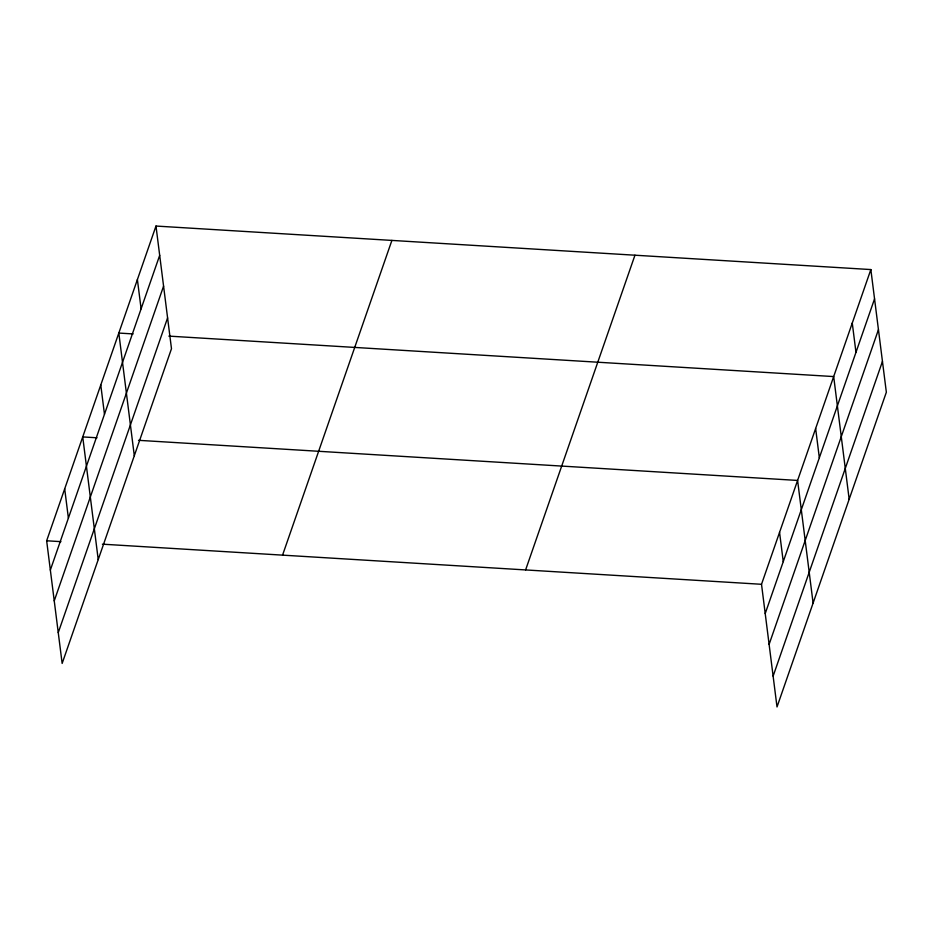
<?xml version="1.0" encoding="UTF-8"?>
<svg xmlns="http://www.w3.org/2000/svg" width="933" height="933" viewBox="0 0 933 933"><rect width="100%" height="100%" fill="white"/><g stroke="black" fill="none" stroke-linecap="round" stroke-linejoin="round"><path stroke-width="1.4" d="M155.986 226.054L171.485 348.709L62.149 663.433L46.65 540.778L155.986 226.054L870.851 269.567L886.35 392.222L777.014 706.946L761.515 584.291L870.851 269.567M50.347 570.063L159.683 255.339M54.242 600.875L163.578 286.151M58.254 632.621L167.59 317.896M282.559 555.135L391.895 240.411M525.606 569.935L634.953 255.21M765.212 613.576L874.559 298.852M769.107 644.388L878.443 329.664M773.119 676.133L882.455 361.409M133.116 333.932L118.818 333.058L134.305 455.712M168.85 336.113L833.682 376.57L849.17 499.225M97.032 437.787L82.734 436.924L98.222 559.567M138.492 440.318L797.598 480.437L813.098 603.08M46.65 540.778L60.948 541.653M102.408 544.172L761.515 584.291M852.272 323.075L855.969 352.347M815.64 428.504L819.337 457.788M779.556 532.358L783.254 561.643M137.396 279.562L141.105 308.846M100.776 384.991L104.473 414.275M64.692 488.857L68.389 518.13"/></g></svg>
